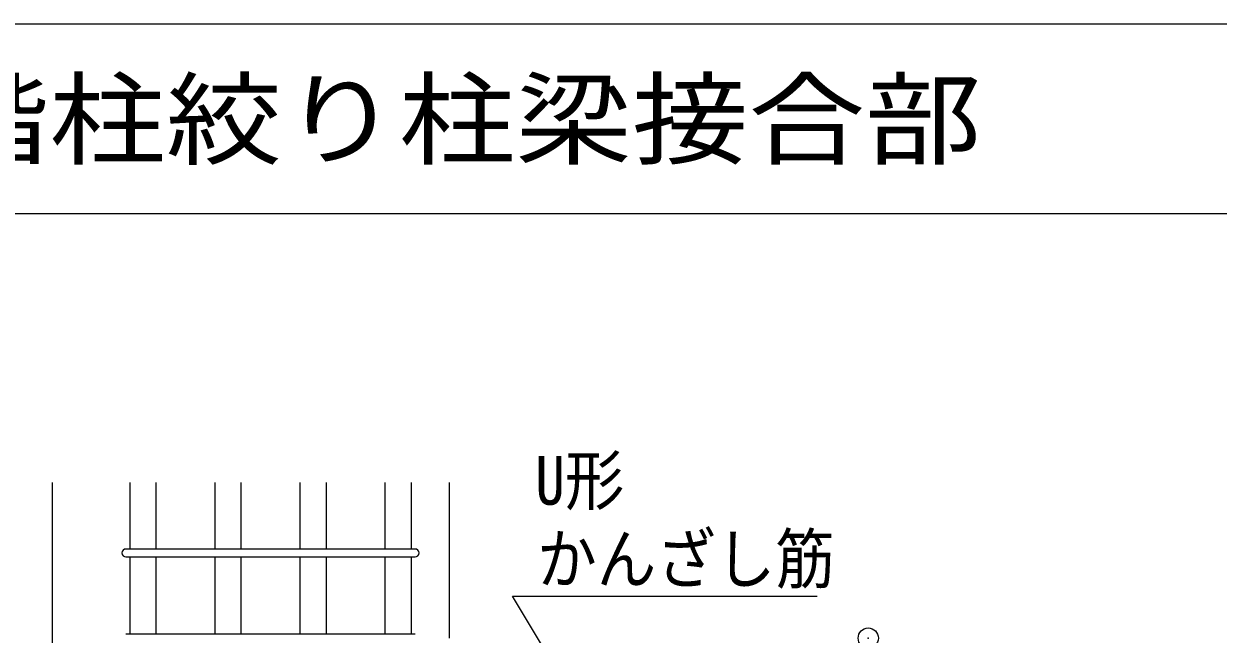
# Model space of a CAD drawing. Units: millimetres, scale not verified. Extents: x -890 to 863, y -296 to 296.
# Drawn here: x 730 to 788.9, y 3.3 to 33.4 of the extents above; entities that cross this region are included whole.
import ezdxf
from ezdxf.enums import TextEntityAlignment as Align

# ---------------------------------------------------------------- set-up
doc = ezdxf.new("R2010")
doc.units = ezdxf.units.MM
doc.header["$LTSCALE"] = 2
doc.header["$PDMODE"] = 32
doc.header["$PDSIZE"] = 1
doc.layers.add('0-C__1-9__0-0_', color=7, linetype='Continuous', lineweight=18)
doc.styles.add('ＭＳ ゴシック', font='')
doc.styles.get('ＭＳ ゴシック').set_extended_font_data('MS Gothic')

msp = doc.modelspace()

# ---------------------------------------------------------------- linework, layer by layer
at = {"layer": '0-C__1-9__0-0_'}
for p, q in [((651.115, 33.438), (852.268, 33.438)), ((651.115, 33.438), (852.268, 33.438)), ((651.115, 24.093), (852.268, 24.093)), ((731.403, 10.822), (731.403, -35.253)), ((735.236, 10.822), (735.236, 7.542)), ((736.522, 10.822), (736.522, 7.542)), ((739.431, 10.822), (739.431, 7.542)), ((740.718, 10.822), (740.718, 7.542)), ((743.627, 10.822), (743.627, 7.542)), ((744.914, 10.822), (744.914, 7.542)), ((747.823, 10.822), (747.823, 7.542)), ((747.823, 10.822), (747.823, 7.542)), ((749.11, 10.822), (749.11, 7.542)), ((749.11, 10.822), (749.11, 7.542)), ((750.984, 10.822), (750.984, 3.15)), ((749.306, 7.542), (735.04, 7.542)), ((735.04, 7.151), (749.306, 7.151)), ((735.236, 7.151), (735.236, 3.346)), ((736.522, 7.151), (736.522, 3.346)), ((739.431, 7.151), (739.431, 3.346)), ((740.718, 7.151), (740.718, 3.346)), ((743.627, 7.151), (743.627, 3.346)), ((744.914, 7.151), (744.914, 3.346)), ((747.823, 7.151), (747.823, 3.346)), ((747.823, 7.151), (747.823, 3.346)), ((749.11, 7.151), (749.11, 3.346)), ((749.11, 7.151), (749.11, 3.346)), ((749.306, 3.346), (735.04, 3.346)), ((735.236, 3.346), (735.04, 3.346)), ((735.228, 3.346), (735.04, 3.346)), ((735.236, 3.346), (735.04, 3.346)), ((749.306, 3.346), (749.11, 3.346))]:
    msp.add_line(p, q, dxfattribs=at)
msp.add_lwpolyline([(756.187, 1.77), (754.119, 5.215), (769.154, 5.215)], dxfattribs=at)
for centre, start, end in [((735.04, 7.346), 90, 270), ((749.306, 7.346), 270, 90)]:
    msp.add_arc(centre, 0.196, start, end, dxfattribs=at)
at = {"layer": '0-C__1-9__0-0_', "color": 8}
msp.add_point((771.669, 3.15), dxfattribs=at)

# ---------------------------------------------------------------- texts
at = {"layer": '0-C__1-9__0-0_', "style": 'ＭＳ ゴシック'}
for s, height, width, p in [('上階柱絞り柱梁接合部', 3.666, 1.15, (719.757, 25.798)), ('U形', 2.393, 0.9, (755.233, 9.01)), ('かんざし筋', 2.393, 0.9, (755.332, 5.139))]:
    msp.add_text(s, height=height, dxfattribs=dict(at, width=width)).set_placement(p, align=Align.BOTTOM_LEFT)

doc.saveas('drawing.dxf')
